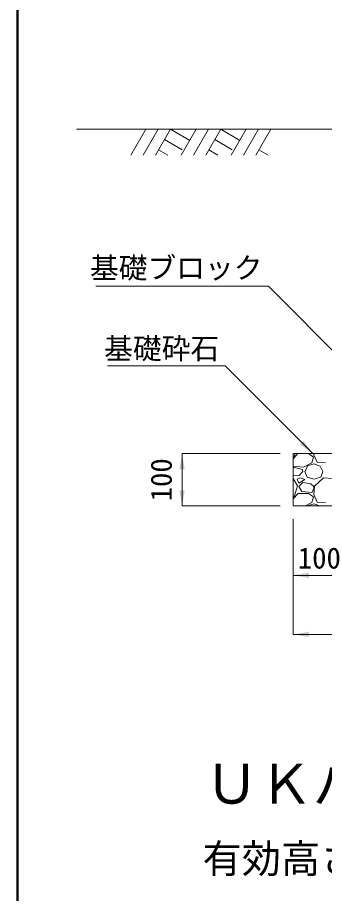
# Model space of a CAD drawing. Units: millimetres at full size. Extents: x 775 to 11990, y -20722 to -13297.
# Drawn here: x 1275 to 1863, y -19124 to -17450 of the extents above; entities that cross this region are included whole.
import ezdxf
from ezdxf.enums import TextEntityAlignment as Align

# ---------------------------------------------------------------- set-up
doc = ezdxf.new("R2010")
doc.units = ezdxf.units.MM
doc.header["$LTSCALE"] = 10
for name, color, linetype, lineweight in [('0_2', 7, 'Continuous', 13), ('ハッチング', 7, 'Continuous', 9), ('ハッチング_基礎', 150, 'Continuous', 9), ('図枠', 7, 'Continuous', 5), ('寸法線', 7, 'Continuous', 9), ('補助線', 4, 'Continuous', 5)]:
    doc.layers.add(name, color=color, linetype=linetype, lineweight=lineweight)
doc.styles.add('ＭＳ ゴシック', font='')
doc.styles.get('ＭＳ ゴシック').set_extended_font_data('MS Gothic')

# ---------------------------------------------------------------- blocks, each defined once
blk = doc.blocks.new('filled_arrow')
at = {"color": 0, "linetype": 'Continuous', "lineweight": -2}
blk.add_solid([(7.5, 1.25), (0, 0), (7.5, -1.25)], dxfattribs=at)

msp = doc.modelspace()

# ---------------------------------------------------------------- linework, layer by layer
at = {"layer": '0_2', "lineweight": 20}
for p, q in [((1928.33, -17663.53), (1388.27, -17663.53)), ((1802.7, -18283.53), (2785.7, -18283.53)), ((1802.7, -18283.53), (1802.7, -18383.53)), ((1802.7, -18383.53), (2785.7, -18383.53))]:
    msp.add_line(p, q, dxfattribs=at)
at = {"layer": 'ハッチング'}
for p, q in [((1520.8, -17663.53), (1492.15, -17713.15)), ((1544.42, -17663.53), (1515.77, -17713.15)), ((1568.05, -17663.53), (1539.4, -17713.15)), ((1568.05, -17663.53), (1604.61, -17684.64)), ((1616.8, -17663.53), (1588.15, -17713.15)), ((1640.42, -17663.53), (1611.77, -17713.15)), ((1664.05, -17663.53), (1635.4, -17713.15)), ((1664.05, -17663.53), (1700.61, -17684.64)), ((1712.8, -17663.53), (1684.15, -17713.15)), ((1736.42, -17663.53), (1707.77, -17713.15)), ((1760.04, -17663.53), (1731.4, -17713.15)), ((1556.62, -17683.31), (1590.04, -17702.6)), ((1652.62, -17683.31), (1686.04, -17702.6)), ((1545.2, -17703.1), (1562.62, -17713.15)), ((1641.2, -17703.1), (1658.62, -17713.15)), ((1737.2, -17703.1), (1754.61, -17713.15))]:
    msp.add_line(p, q, dxfattribs=at)
at = {"layer": 'ハッチング_基礎'}
for p, q in [((1802.7, -18293.47), (1811.65, -18283.53)), ((1805.01, -18287.86), (1806.39, -18283.53)), ((1832.03, -18283.53), (1841.58, -18290.15)), ((1842.44, -18283.53), (1842.34, -18285.57)), ((1802.7, -18289.64), (1805.01, -18287.86)), ((1838.53, -18300.81), (1822.53, -18309.2)), ((1841.58, -18290.15), (1838.53, -18300.81)), ((1842.34, -18285.57), (1848.44, -18300.05)), ((1848.44, -18300.05), (1864.44, -18300.81)), ((1803.48, -18307.67), (1802.7, -18306.34)), ((1805.01, -18309.96), (1802.7, -18310.2)), ((1822.53, -18309.2), (1803.48, -18307.67)), ((1820.25, -18313.77), (1805.01, -18309.96)), ((1821.01, -18317.58), (1814.15, -18325.2)), ((1821.01, -18317.58), (1820.25, -18313.77)), ((1824.82, -18317.58), (1829.39, -18328.25)), ((1825.58, -18317.58), (1830.15, -18306.91)), ((1830.15, -18306.91), (1842.34, -18303.1)), ((1842.34, -18303.1), (1854.54, -18307.67)), ((1854.54, -18307.67), (1859.11, -18317.58)), ((1855.3, -18328.25), (1859.11, -18317.58)), ((1814.15, -18325.2), (1802.7, -18326.19)), ((1802.72, -18331.29), (1802.7, -18331.29)), ((1811.1, -18345.01), (1802.72, -18331.29)), ((1815.67, -18329.77), (1810.34, -18332.06)), ((1810.34, -18332.06), (1813.39, -18339.68)), ((1813.39, -18339.68), (1824.82, -18332.82)), ((1824.82, -18332.82), (1815.67, -18329.77)), ((1829.39, -18328.25), (1842.34, -18332.06)), ((1842.34, -18332.06), (1855.3, -18328.25)), ((1860.63, -18329.77), (1843.11, -18345.77)), ((1878.92, -18331.29), (1860.63, -18329.77)), ((1805.01, -18364.06), (1811.1, -18345.01)), ((1821.01, -18338.91), (1813.39, -18346.53)), ((1813.39, -18346.53), (1819.48, -18355.68)), ((1836.25, -18341.2), (1821.01, -18338.91)), ((1842.34, -18346.53), (1836.25, -18341.2)), ((1838.53, -18357.96), (1842.34, -18351.11)), ((1843.11, -18345.77), (1842.34, -18361.77)), ((1842.34, -18351.11), (1842.34, -18346.53)), ((1802.7, -18369.67), (1811.86, -18359.49)), ((1802.7, -18365.84), (1805.01, -18364.06)), ((1811.86, -18359.49), (1831.68, -18359.49)), ((1819.48, -18355.68), (1838.53, -18357.96)), ((1831.68, -18359.49), (1841.58, -18366.35)), ((1841.58, -18366.35), (1838.53, -18377.01)), ((1842.34, -18361.77), (1848.44, -18376.25)), ((1803.28, -18383.53), (1802.7, -18382.54)), ((1838.53, -18377.01), (1826.1, -18383.53)), ((1829.97, -18383.53), (1830.15, -18383.11)), ((1830.15, -18383.11), (1842.34, -18379.3)), ((1842.34, -18379.3), (1853.62, -18383.53)), ((1848.44, -18376.25), (1864.44, -18377.01))]:
    msp.add_line(p, q, dxfattribs=at)
at = {"layer": '図枠', "lineweight": 40}
msp.add_line((1275.19, -13547.08), (1275.19, -20472.08), dxfattribs=at)
at = {"layer": '寸法線'}
for p, q in [((1590.16, -18383.53), (1590.16, -18283.53)), ((1777.7, -18283.53), (1590.16, -18283.53)), ((1777.7, -18383.53), (1590.16, -18383.53)), ((1802.7, -18408.53), (1802.7, -18516.22)), ((1802.7, -18408.53), (1802.7, -18628.95)), ((1802.7, -18516.22), (1902.7, -18516.22)), ((1802.7, -18628.95), (2785.7, -18628.95))]:
    msp.add_line(p, q, dxfattribs=at)
for points in [[(1902.59, -18110.92), (1755.2, -17963.53), (1746.18, -17963.53), (1424.86, -17963.53)], [(1840.23, -18283.53), (1672.39, -18115.68), (1663.38, -18115.68), (1447.12, -18115.68)]]:
    msp.add_lwpolyline(points, dxfattribs=at)
at = {"layer": '補助線', "color": 8, "lineweight": 40}
msp.add_line((1275.19, -20100.83), (1275.19, -13675.83), dxfattribs=at)

# ---------------------------------------------------------------- block references
at = {"layer": '寸法線', "xscale": 4, "yscale": 4}
for p, rotation in [((1840.23, -18283.53), 135), ((1590.16, -18283.53), 270), ((1590.16, -18383.53), 90)]:
    msp.add_blockref('filled_arrow', p, dxfattribs=dict(at, rotation=rotation))
for p in [(1802.7, -18516.22), (1802.7, -18628.95)]:
    msp.add_blockref('filled_arrow', p, dxfattribs=at)

# ---------------------------------------------------------------- texts
at = {"layer": '0_2', "style": 'ＭＳ ゴシック'}
for s, height, p in [('ＵＫパネル用基礎ブロック', 75.95, (1633.03, -18975.29)), ('有効高さ６００より使用', 54.99, (1629.28, -19101.68))]:
    msp.add_text(s, height=height, dxfattribs=at).set_placement(p, align=Align.BOTTOM_LEFT)
at = {"layer": '寸法線', "style": 'ＭＳ ゴシック'}
for s, p in [('基礎ブロック', (1743.93, -17908.22)), ('基礎砕石', (1661.13, -18062.31))]:
    msp.add_text(s, height=40.35, dxfattribs=at).set_placement(p, align=Align.TOP_RIGHT)
msp.add_text('100', height=40.35, rotation=90, dxfattribs=at).set_placement((1550.16, -18333.53), align=Align.MIDDLE_CENTER)
msp.add_text('100', height=40.35, dxfattribs=at).set_placement((1852.7, -18483.09), align=Align.MIDDLE_CENTER)

doc.saveas('drawing.dxf')
